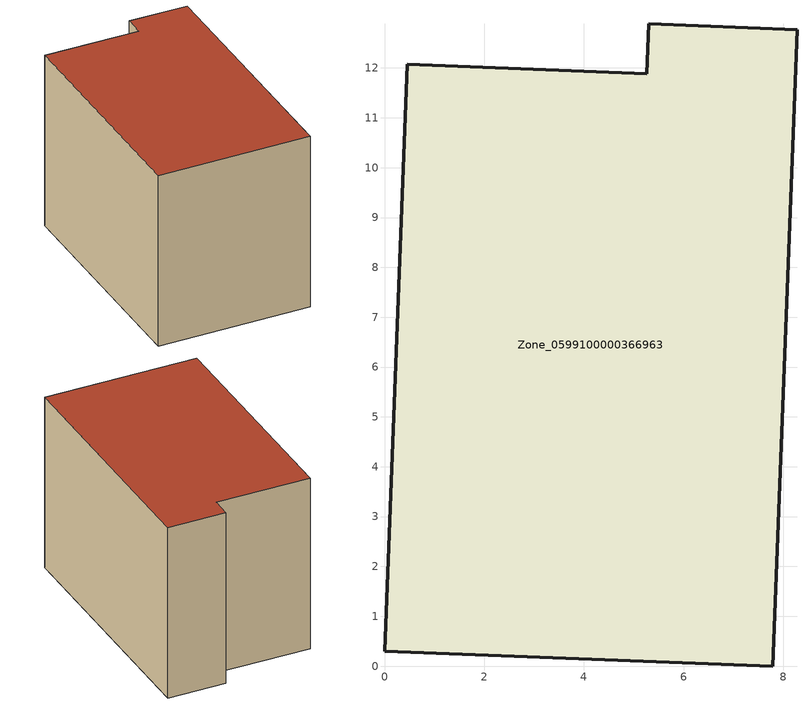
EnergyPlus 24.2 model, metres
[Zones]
Zone_0599100000366963
 floor ground (C_G): 7.79,0 0,0.3 0.46,12.07 5.26,11.88 5.3,12.88 8.28,12.77 z0
 wall outside (C_F): 0,0.3 7.79,0 8.28,12.77 5.3,12.88 5.26,11.88 0.46,12.07 0,0.3 z0:9.2
 roof outside (C_R): 0.46,12.07 0,0.3 7.79,0 8.28,12.77 5.3,12.88 5.26,11.88 z9.2
[BUILDING]
Pand.0599100000366963: North Axis=0; Terrain=City; Loads Convergence Tolerance Value=0.04; Temperature Convergence Tolerance Value=0.4; Solar Distribution=FullExterior; Maximum Number of Warmup Days=25; Minimum Number of Warmup Days=1
[Site:Location]
Rotterdam.The.Hague.AP_ZH_NLD Design_Conditions: Latitude=51.96; Longitude=4.45; Time Zone=1; Elevation=-4.5
[SITE:GROUNDTEMPERATURE:BUILDINGSURFACE]
18, 18, 18, 18, 18, 18, 18, 18, 18, 18, 18, 18
[MATERIAL] Thermal Absorptance=0.9; Solar Absorptance=0.7; Visible Absorptance=0.7
Name | Roughness | Thickness | Conductivity | Density | Specific Heat
G.TC.1992-2005 | MediumSmooth | 0.15 | 0.06 | 540 | 1210
F.TC.1992-2005 | Rough | 0.3 | 0.12 | 1920 | 840
R.TC.1992-2005 | MediumRough | 0.2 | 0.08 | 1500 | 1000
[CONSTRUCTION]
C_G: G.TC.1992-2005
C_F: F.TC.1992-2005
C_R: R.TC.1992-2005
[ZONE]
Zone_0599100000366963: Type=1; Multiplier=1; Ceiling Height=Autocalculate; Volume=Autocalculate; Floor Area=autocalculate; Part of Total Floor Area=Yes
[ZONEINFILTRATION:DESIGNFLOWRATE]
Infil_Zone_0599100000366963: Zone or ZoneList or Space or SpaceList=Zone_0599100000366963; Schedule=AlwaysOn; Design Flow Rate Calculation Method=Flow/Area; Flow Rate per Floor Area=0.0015; Constant Term Coefficient=1; Temperature Term Coefficient=0; Velocity Term Coefficient=0; Velocity Squared Term Coefficient=0
[HVACTEMPLATE:ZONE:IDEALLOADSAIRSYSTEM]
Zone_0599100000366963: Maximum Heating Supply Air Temperature=50; Minimum Cooling Supply Air Temperature=13; Maximum Heating Supply Air Humidity Ratio=0.0156; Minimum Cooling Supply Air Humidity Ratio=0.0077; Heating Limit=NoLimit; Cooling Limit=NoLimit; Dehumidification Control Type=ConstantSensibleHeatRatio; Cooling Sensible Heat Ratio=0.7; Dehumidification Setpoint=60; Humidification Control Type=None; Humidification Setpoint=30; Outdoor Air Method=None; Outdoor Air Flow Rate per Person=0.00944; Outdoor Air Flow Rate per Zone Floor Area=0; Outdoor Air Flow Rate per Zone=0; Demand Controlled Ventilation Type=None; Outdoor Air Economizer Type=NoEconomizer; Heat Recovery Type=None; Sensible Heat Recovery Effectiveness=0.7; Latent Heat Recovery Effectiveness=0.65
[ZONECONTROL:THERMOSTAT]
ThermostatControl_Zone_0599100000366963: Zone or ZoneList=Zone_0599100000366963; Control Type Schedule=DualSetpointControlType; Control 1=Thermostat_Zone_0599100000366963; Temperature Difference Between Cutout And Setpoint=0
[THERMOSTATSETPOINT:DUALSETPOINT]
Thermostat_Zone_0599100000366963: Heating Setpoint Temperature Schedule=HeatingSetpoint_Zone_0599100000366963; Cooling Setpoint Temperature Schedule=CoolingSetpoint_Zone_0599100000366963
[SCHEDULE:COMPACT]
HeatingSetpoint_Zone_0599100000366963: Through: 12/31, For: AllDays, Until: 24:00, 21
CoolingSetpoint_Zone_0599100000366963: Through: 12/31, For: AllDays, Until: 24:00, 24
DualSetpointControlType: Through: 12/31, For: AllDays, Until: 24:00, 4
AlwaysOn: Through: 12/31, For: AllDays, Until: 24:00, 1
